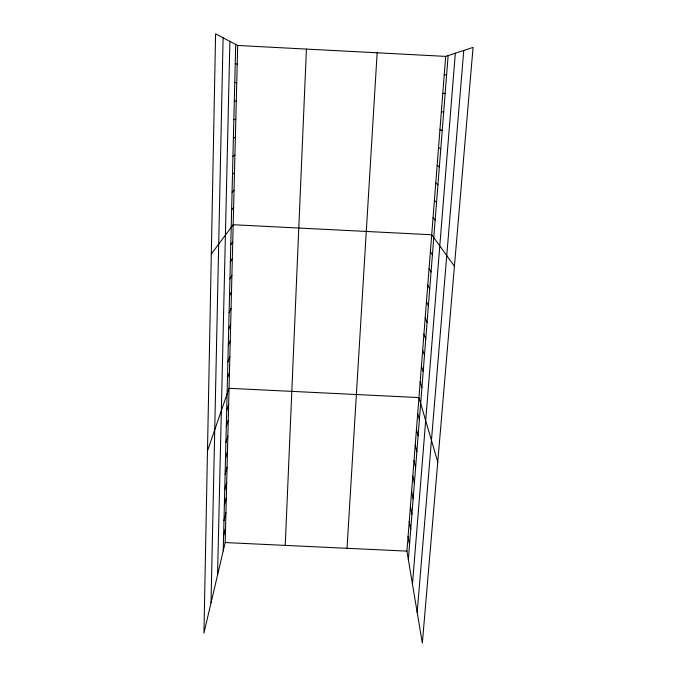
<?xml version="1.0" encoding="UTF-8"?>
<svg xmlns="http://www.w3.org/2000/svg" width="677" height="677" viewBox="0 0 677 677"><rect width="100%" height="100%" fill="white"/><g stroke="black" fill="none" stroke-linecap="round" stroke-linejoin="round"><path stroke-width="1.02" d="M211.029 602.86L223.105 37.81M217.545 575.086L229.892 41.382M223.232 550.883L235.698 44.437M225.187 542.556L237.678 45.477L215.591 33.85L203.938 633.071L225.187 542.556L406.928 551.12L422.338 643.15L473.062 47.382L445.686 56.394L237.678 45.477M285.237 545.391L306.427 49.082M347.03 548.302L377.148 52.798M406.928 551.12L445.686 56.394M408.349 559.591L448.14 55.582M412.471 584.209L455.342 53.212M417.193 612.44L463.753 50.445M223.605 535.82L225.559 527.73M223.977 520.621L225.932 512.785M224.349 505.287L226.313 497.697M224.73 489.818L226.693 482.481M225.119 474.213L227.083 467.13M225.509 458.464L227.472 451.644M225.898 442.572L227.861 436.022M226.296 426.535L228.259 420.265M226.693 410.355L228.657 404.364M207.475 450.916L229.063 388.31L418.953 397.577L437.765 461.993M227.489 378.028L229.461 372.604M227.887 361.89L229.858 356.745M228.284 345.608L230.256 340.759M228.691 329.174L230.662 324.622M229.097 312.596L231.069 308.348M229.511 295.866L231.483 291.922M229.926 278.975L231.898 275.344M230.349 261.94L232.321 258.622M230.772 244.735L232.744 241.748M211.309 254.053L233.176 224.722L431.714 234.758L454.428 266.256M231.627 209.853L233.607 207.543M232.067 192.166L234.039 190.195M232.499 174.311L234.479 172.694M232.947 156.285L234.927 155.025M233.396 138.091L235.376 137.194M233.844 119.719L235.824 119.194M444.23 74.986L446.642 74.58M234.301 101.169L236.281 101.025M442.783 93.409L445.153 93.392M234.767 82.442L236.747 82.687M441.353 111.663L443.68 112.027M235.232 63.536L237.212 64.171M439.94 129.739L442.225 130.483M438.535 147.654L440.786 148.762M437.147 165.4L439.356 166.864M435.768 182.976L437.934 184.804M434.406 200.392L436.538 202.567M433.052 217.655L435.142 220.169M430.386 251.7L432.408 254.882M429.074 268.498L431.054 272.002M427.762 285.144L429.717 288.961M426.476 301.637L428.389 305.759M425.19 317.978L427.069 322.413M423.92 334.184L425.765 338.915M422.668 350.237L424.479 355.273M421.416 366.155L423.201 371.478M420.18 381.938L421.932 387.54M417.709 413.545L419.393 419.706M416.465 429.379L418.115 435.819M415.238 445.068L416.854 451.779M414.019 460.622L415.61 467.595M412.809 476.033L414.375 483.268M411.616 491.316L413.148 498.805M410.423 506.464L411.929 514.207M409.246 521.476L410.727 529.465M408.087 536.362L409.526 544.596"/></g></svg>
